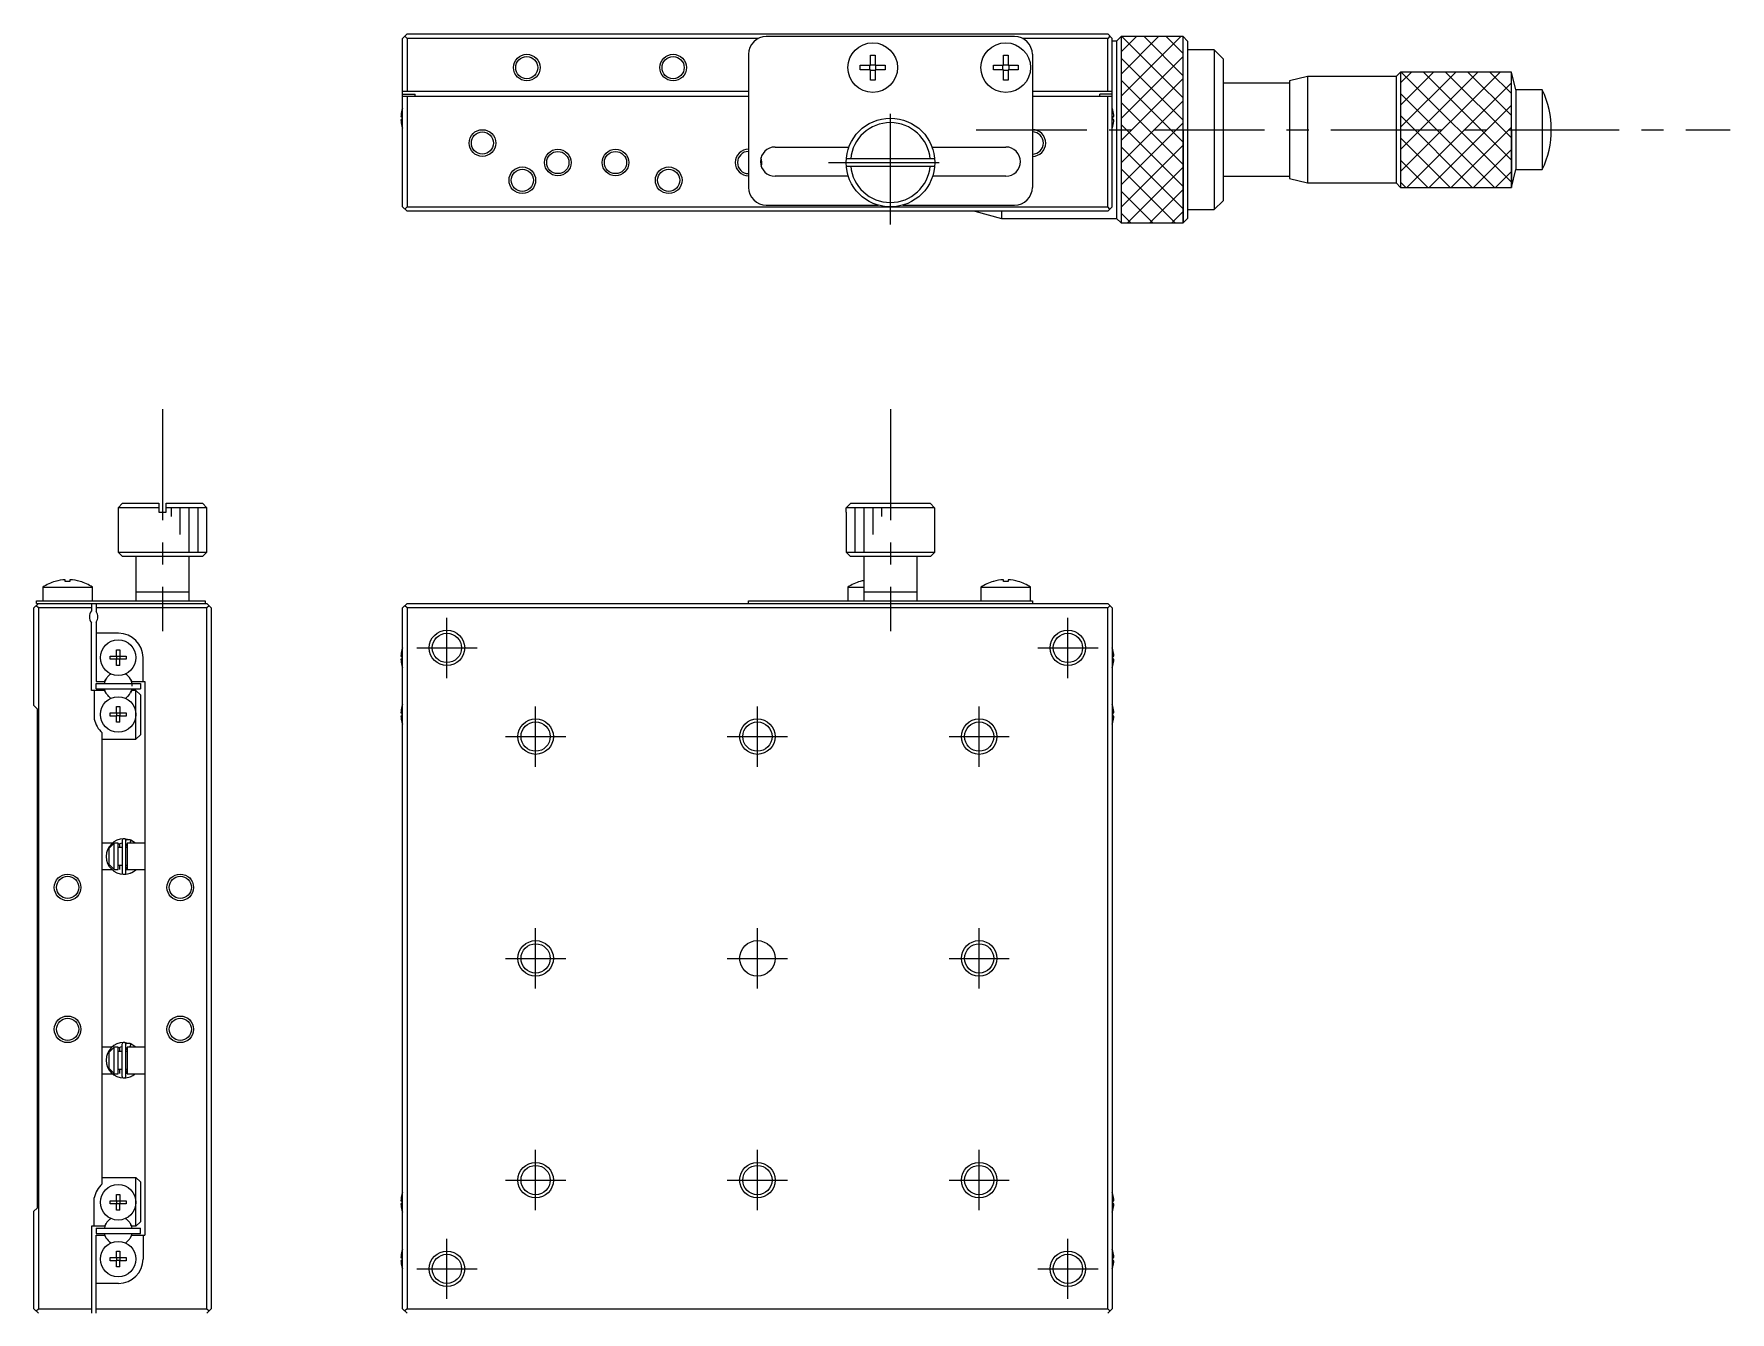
# Model space of a CAD drawing. Extents: x -27 to 392, y 5 to 259.
# Drawn here: x 20.8 to 212, y 114.9 to 259 of the extents above; entities that cross this region are included whole.
import ezdxf

# ---------------------------------------------------------------- set-up
doc = ezdxf.new("R2010")
doc.units = 0
doc.header["$LTSCALE"] = 10
doc.linetypes.add('CENTER', pattern=[2, 1.25, -0.25, 0.25, -0.25])
doc.layers.get('0').update_dxf_attribs({"linetype": 'CONTINUOUS'})
doc.layers.add('CENTER', color=1, linetype='CENTER')

msp = doc.modelspace()

# ---------------------------------------------------------------- linework, layer by layer
at = {"color": 7, "linetype": 'CONTINUOUS'}
for p, q in [((62.344509, 258.510307), (62.844509, 259.010307)), ((62.344509, 239.510307), (62.344509, 258.510307)), ((62.844509, 258.510307), (62.594509, 258.760307)), ((62.844509, 259.010307), (141.844509, 259.010307)), ((62.844509, 258.510307), (62.844509, 252.510307)), ((102.472729, 258.510307), (62.844509, 258.510307)), ((131.344509, 258.710307), (103.344509, 258.710307)), ((141.844509, 258.510307), (132.216289, 258.510307)), ((141.844509, 259.010307), (142.344509, 258.510307)), ((142.094509, 258.760307), (141.844509, 258.510307)), ((141.844509, 252.510307), (141.844509, 258.510307)), ((142.344509, 239.510307), (142.344509, 258.510307)), ((142.844509, 258.210307), (142.344509, 258.210307)), ((143.344509, 258.710307), (142.844509, 258.210307)), ((142.844509, 258.210307), (142.844509, 238.210307)), ((143.344509, 258.710307), (143.344509, 248.115213)), ((150.344509, 258.710307), (143.344509, 258.710307)), ((143.344509, 258.710307), (143.344509, 237.710307)), ((150.844509, 258.210307), (150.344509, 258.710307)), ((150.344509, 237.710307), (150.344509, 258.710307)), ((150.844509, 258.210307), (150.844509, 238.210307)), ((101.344509, 256.710307), (101.344509, 241.710307)), ((115.084509, 256.609446), (115.604509, 256.609446)), ((115.084509, 255.470307), (115.084509, 256.609446)), ((115.604509, 256.609446), (115.604509, 255.470307)), ((130.084509, 256.609446), (130.604509, 256.609446)), ((130.084509, 255.470307), (130.084509, 256.609446)), ((130.604509, 256.609446), (130.604509, 255.470307)), ((133.344509, 256.710307), (133.344509, 241.710307)), ((153.844509, 257.210307), (150.844509, 257.210307)), ((154.844509, 256.210307), (153.844509, 257.210307)), ((153.844509, 257.210307), (153.844509, 239.210307)), ((113.94537, 254.950307), (113.94537, 255.470307)), ((113.94537, 255.470307), (115.084509, 255.470307)), ((115.084509, 254.950307), (113.94537, 254.950307)), ((115.015067, 254.950307), (115.015067, 255.470307)), ((115.084509, 255.539749), (115.604509, 255.539749)), ((115.084509, 253.811168), (115.084509, 254.950307)), ((115.604509, 254.880866), (115.084509, 254.880866)), ((115.604509, 255.470307), (116.743648, 255.470307)), ((115.604509, 254.950307), (115.604509, 253.811168)), ((116.743648, 254.950307), (115.604509, 254.950307)), ((115.673951, 255.470307), (115.673951, 254.950307)), ((116.743648, 255.470307), (116.743648, 254.950307)), ((128.94537, 254.950307), (128.94537, 255.470307)), ((128.94537, 255.470307), (130.084509, 255.470307)), ((130.084509, 254.950307), (128.94537, 254.950307)), ((130.015067, 254.950307), (130.015067, 255.470307)), ((130.084509, 255.539749), (130.604509, 255.539749)), ((130.084509, 253.811168), (130.084509, 254.950307)), ((130.604509, 254.880866), (130.084509, 254.880866)), ((130.604509, 255.470307), (131.743648, 255.470307)), ((130.604509, 254.950307), (130.604509, 253.811168)), ((131.743648, 254.950307), (130.604509, 254.950307)), ((130.673951, 255.470307), (130.673951, 254.950307)), ((131.743648, 255.470307), (131.743648, 254.950307)), ((154.844509, 256.210307), (154.844509, 240.210307)), ((174.844509, 254.710307), (174.344509, 254.210307)), ((174.844509, 254.710307), (174.844509, 248.15144)), ((187.344509, 254.710307), (174.844509, 254.710307)), ((174.844509, 254.710307), (174.844509, 241.710307)), ((187.844509, 252.710307), (187.344509, 254.710307)), ((187.344509, 241.710307), (187.344509, 254.710307)), ((101.344509, 252.510307), (62.344509, 252.510307)), ((115.604509, 253.811168), (115.084509, 253.811168)), ((130.604509, 253.811168), (130.084509, 253.811168)), ((142.344509, 252.510307), (133.344509, 252.510307)), ((162.344509, 253.460307), (154.844509, 253.460307)), ((164.344509, 254.210307), (162.344509, 253.710307)), ((162.344509, 253.710307), (162.344509, 242.710307)), ((174.344509, 254.210307), (164.344509, 254.210307)), ((164.344509, 254.210307), (164.344509, 242.210307)), ((174.344509, 254.210307), (174.344509, 242.210307)), ((190.831342, 252.710307), (187.844509, 252.710307)), ((187.844509, 252.710307), (187.844509, 243.710307)), ((190.831342, 252.710307), (190.831342, 243.710307)), ((62.344509, 252.210307), (63.744509, 252.210307)), ((62.344509, 252.010307), (101.344509, 252.010307)), ((62.844509, 252.010307), (62.844509, 239.510307)), ((63.744509, 252.010307), (63.744509, 252.210307)), ((133.344509, 252.010307), (142.344509, 252.010307)), ((142.344509, 252.210307), (140.944509, 252.210307)), ((140.944509, 252.010307), (140.944509, 252.210307)), ((141.844509, 239.510307), (141.844509, 252.010307)), ((62.15465, 249.690307), (62.274987, 249.690307)), ((62.274987, 249.330307), (62.15465, 249.330307)), ((62.270365, 250.398923), (62.274987, 250.396669)), ((62.274987, 248.623946), (62.270365, 248.621691)), ((62.274987, 249.690307), (62.274987, 249.330307)), ((142.414031, 250.396669), (142.418653, 250.398923)), ((142.414031, 249.690307), (142.534368, 249.690307)), ((142.414031, 249.330307), (142.414031, 249.690307)), ((142.534368, 249.330307), (142.414031, 249.330307)), ((142.418653, 248.621691), (142.414031, 248.623946)), ((150.344509, 248.115213), (150.344509, 237.710307)), ((187.344509, 248.15144), (187.344509, 241.710307)), ((104.344509, 246.260307), (112.660761, 246.260307)), ((122.328483, 244.910307), (112.360535, 244.910307)), ((122.028258, 246.260307), (130.344509, 246.260307)), ((112.590826, 242.960307), (104.344509, 242.960307)), ((112.360535, 244.110307), (122.328483, 244.110307)), ((130.344509, 242.960307), (122.098192, 242.960307)), ((154.844509, 242.960307), (162.344509, 242.960307)), ((187.344509, 241.710307), (187.844509, 243.710307)), ((187.844509, 243.710307), (190.831342, 243.710307)), ((162.344509, 242.710307), (164.344509, 242.210307)), ((164.344509, 242.210307), (174.344509, 242.210307)), ((174.344509, 242.210307), (174.844509, 241.710307)), ((174.844509, 241.710307), (187.344509, 241.710307)), ((62.844509, 239.010307), (62.344509, 239.510307)), ((62.844509, 239.510307), (62.594509, 239.260307)), ((62.844509, 239.510307), (141.844509, 239.510307)), ((103.344509, 239.710307), (115.944509, 239.710307)), ((118.744509, 239.710307), (131.344509, 239.710307)), ((142.094509, 239.260307), (141.844509, 239.510307)), ((142.344509, 239.510307), (141.844509, 239.010307)), ((150.844509, 239.210307), (153.844509, 239.210307)), ((153.844509, 239.210307), (154.844509, 240.210307)), ((141.844509, 239.010307), (62.844509, 239.010307)), ((126.844509, 239.010307), (129.844509, 238.210307)), ((129.844509, 239.010307), (129.844509, 238.210307)), ((129.844509, 238.210307), (142.844509, 238.210307)), ((142.844509, 238.210307), (143.344509, 237.710307)), ((143.344509, 237.710307), (150.344509, 237.710307)), ((150.344509, 237.710307), (150.844509, 238.210307)), ((30.782764, 206.093482), (30.282764, 205.593482)), ((34.882764, 205.593482), (30.282764, 205.593482)), ((30.282764, 205.593482), (30.282764, 200.593482)), ((30.782764, 206.093482), (34.882764, 206.093482)), ((34.882764, 206.093482), (34.882764, 205.093482)), ((34.882764, 205.093482), (35.682764, 205.093482)), ((35.682764, 206.093482), (39.782764, 206.093482)), ((35.682764, 205.093482), (35.682764, 206.093482)), ((40.282764, 205.593482), (35.682764, 205.593482)), ((40.282764, 205.593482), (39.782764, 206.093482)), ((40.282764, 200.593482), (40.282764, 205.593482)), ((112.344509, 205.093482), (112.360535, 205.093482)), ((112.344509, 205.093482), (112.344509, 200.593482)), ((112.360535, 205.593482), (112.862322, 206.093482)), ((112.360535, 205.093482), (112.360535, 205.593482)), ((122.328483, 205.593482), (112.360535, 205.593482)), ((112.862322, 206.093482), (121.826696, 206.093482)), ((121.826696, 206.093482), (122.328483, 205.593482)), ((122.328483, 205.593482), (122.328483, 205.093482)), ((122.328483, 205.093482), (122.344509, 205.093482)), ((122.344509, 200.593482), (122.344509, 205.093482)), ((30.282764, 200.593482), (30.782764, 200.093482)), ((30.282764, 200.593482), (40.282764, 200.593482)), ((39.782764, 200.093482), (30.782764, 200.093482)), ((32.282764, 200.093482), (32.282764, 195.093482)), ((38.282764, 195.093482), (38.282764, 200.093482)), ((39.782764, 200.093482), (40.282764, 200.593482)), ((112.344509, 200.593482), (122.344509, 200.593482)), ((112.344509, 200.593482), (112.844509, 200.093482)), ((121.844509, 200.093482), (112.844509, 200.093482)), ((114.344509, 200.093482), (114.344509, 195.093482)), ((120.344509, 195.093482), (120.344509, 200.093482)), ((121.844509, 200.093482), (122.344509, 200.593482)), ((23.183625, 197.286687), (23.180616, 197.292855)), ((24.322764, 197.286687), (24.322764, 197.479944)), ((24.842764, 197.286687), (24.322764, 197.286687)), ((24.842764, 197.479944), (24.842764, 197.286687)), ((25.984912, 197.292855), (25.981903, 197.286687)), ((113.94537, 197.286687), (113.942361, 197.292855)), ((128.94537, 197.286687), (128.942361, 197.292855)), ((130.084509, 197.286687), (130.084509, 197.479944)), ((130.604509, 197.286687), (130.084509, 197.286687)), ((130.604509, 197.479944), (130.604509, 197.286687)), ((131.746657, 197.292855), (131.743648, 197.286687)), ((21.082764, 194.793482), (21.082764, 195.093482)), ((21.082764, 195.093482), (40.082764, 195.093482)), ((21.782764, 196.635945), (27.382764, 196.635945)), ((21.782764, 196.635945), (21.782764, 195.093482)), ((27.382764, 195.093482), (27.382764, 196.635945)), ((38.282764, 196.093482), (32.282764, 196.093482)), ((40.082764, 195.093482), (40.082764, 194.793482)), ((101.344509, 194.793482), (101.344509, 195.093482)), ((101.344509, 195.093482), (133.344509, 195.093482)), ((112.544509, 196.635945), (114.344509, 196.635945)), ((112.544509, 196.635945), (112.544509, 195.093482)), ((120.344509, 196.093482), (114.344509, 196.093482)), ((127.544509, 196.635945), (133.144509, 196.635945)), ((127.544509, 196.635945), (127.544509, 195.093482)), ((133.144509, 195.093482), (133.144509, 196.635945)), ((133.344509, 195.093482), (133.344509, 194.793482)), ((21.282764, 194.793482), (20.782764, 194.293482)), ((20.782764, 183.293482), (20.782764, 194.293482)), ((21.282764, 194.293482), (21.032764, 194.543482)), ((21.082764, 194.793482), (40.282764, 194.793482)), ((21.282764, 194.293482), (21.282764, 115.293482)), ((27.282764, 194.293482), (21.282764, 194.293482)), ((27.282764, 194.793482), (27.282764, 193.95492)), ((27.782764, 194.793482), (27.782764, 193.893482)), ((40.282764, 194.293482), (27.782764, 194.293482)), ((40.782764, 194.293482), (40.282764, 194.793482)), ((40.532764, 194.543482), (40.282764, 194.293482)), ((40.282764, 115.293482), (40.282764, 194.293482)), ((40.782764, 194.293482), (40.782764, 115.293482)), ((62.844509, 194.793482), (62.344509, 194.293482)), ((62.344509, 115.293482), (62.344509, 194.293482)), ((62.844509, 194.293482), (62.594509, 194.543482)), ((62.844509, 194.793482), (141.844509, 194.793482)), ((141.844509, 194.293482), (62.844509, 194.293482)), ((62.844509, 194.293482), (62.844509, 115.293482)), ((142.344509, 194.293482), (141.844509, 194.793482)), ((142.094509, 194.543482), (141.844509, 194.293482)), ((141.844509, 115.293482), (141.844509, 194.293482)), ((142.344509, 194.293482), (142.344509, 115.293482)), ((27.282764, 184.993482), (27.282764, 192.632044)), ((27.782764, 192.693482), (27.782764, 185.993482)), ((30.332764, 191.443482), (27.782764, 191.443482)), ((30.102764, 189.579843), (30.462764, 189.579843)), ((30.102764, 188.873482), (30.102764, 189.579843)), ((30.462764, 189.579843), (30.462764, 188.873482)), ((62.270365, 189.582098), (62.274987, 189.579843)), ((142.414031, 189.579843), (142.418653, 189.582098)), ((29.396402, 188.873482), (30.102764, 188.873482)), ((29.396402, 188.513482), (29.396402, 188.873482)), ((30.102764, 188.513482), (29.396402, 188.513482)), ((30.113136, 188.86311), (30.102764, 188.873482)), ((30.113136, 188.523854), (30.102764, 188.513482)), ((30.102764, 187.807121), (30.102764, 188.513482)), ((30.462764, 187.807121), (30.102764, 187.807121)), ((30.113136, 188.523854), (30.113136, 188.86311)), ((30.113136, 188.86311), (30.452392, 188.86311)), ((30.452392, 188.523854), (30.113136, 188.523854)), ((30.452392, 188.86311), (30.462764, 188.873482)), ((30.452392, 188.86311), (30.452392, 188.523854)), ((30.452392, 188.523854), (30.462764, 188.513482)), ((30.462764, 188.873482), (31.169125, 188.873482)), ((31.169125, 188.513482), (30.462764, 188.513482)), ((30.462764, 187.807121), (30.462764, 188.513482)), ((31.169125, 188.873482), (31.169125, 188.513482)), ((33.082764, 185.993482), (33.082764, 188.693482)), ((62.15465, 188.873482), (62.274987, 188.873482)), ((62.274987, 188.513482), (62.15465, 188.513482)), ((62.274987, 187.807121), (62.270365, 187.804866)), ((62.274987, 188.873482), (62.274987, 188.513482)), ((142.414031, 188.513482), (142.414031, 188.873482)), ((142.414031, 188.873482), (142.534368, 188.873482)), ((142.534368, 188.513482), (142.414031, 188.513482)), ((142.418653, 187.804866), (142.414031, 187.807121)), ((27.782764, 185.993482), (28.738352, 185.993482)), ((27.782764, 185.193482), (27.782764, 185.793482)), ((27.782764, 185.793482), (32.782764, 185.793482)), ((28.738352, 185.993482), (28.907948, 186.287232)), ((31.657579, 186.287232), (31.827176, 185.993482)), ((31.827176, 185.993482), (33.282764, 185.993482)), ((32.782764, 185.793482), (32.782764, 185.193482)), ((33.282764, 185.993482), (33.282764, 123.593482)), ((28.738352, 184.993482), (27.282764, 184.993482)), ((27.582764, 184.993482), (27.582764, 181.771467)), ((27.782764, 185.193482), (32.782764, 185.193482)), ((28.907948, 184.699732), (28.738352, 184.993482)), ((31.827176, 184.993482), (31.657579, 184.699732)), ((32.282764, 184.993482), (31.827176, 184.993482)), ((32.282764, 184.993482), (32.782764, 184.493482)), ((32.282764, 179.493482), (32.282764, 184.993482)), ((32.782764, 184.493482), (32.782764, 179.993482)), ((20.782764, 183.293482), (21.132764, 182.943482)), ((21.132764, 182.943482), (21.132764, 126.643482)), ((29.396402, 182.473482), (30.102764, 182.473482)), ((29.396402, 182.113482), (29.396402, 182.473482)), ((30.102764, 182.113482), (29.396402, 182.113482)), ((30.102764, 183.179843), (30.462764, 183.179843)), ((30.102764, 182.473482), (30.102764, 183.179843)), ((30.113136, 182.46311), (30.102764, 182.473482)), ((30.113136, 182.123854), (30.102764, 182.113482)), ((30.102764, 181.407121), (30.102764, 182.113482)), ((30.113136, 182.123854), (30.113136, 182.46311)), ((30.113136, 182.46311), (30.452392, 182.46311)), ((30.452392, 182.123854), (30.113136, 182.123854)), ((30.452392, 182.46311), (30.462764, 182.473482)), ((30.452392, 182.46311), (30.452392, 182.123854)), ((30.452392, 182.123854), (30.462764, 182.113482)), ((30.462764, 183.179843), (30.462764, 182.473482)), ((30.462764, 182.473482), (31.169125, 182.473482)), ((31.169125, 182.113482), (30.462764, 182.113482)), ((30.462764, 181.407121), (30.462764, 182.113482)), ((31.169125, 182.473482), (31.169125, 182.113482)), ((62.15465, 182.473482), (62.274987, 182.473482)), ((62.274987, 182.113482), (62.15465, 182.113482)), ((62.270365, 183.182098), (62.274987, 183.179843)), ((62.274987, 182.473482), (62.274987, 182.113482)), ((142.414031, 183.179843), (142.418653, 183.182098)), ((142.414031, 182.113482), (142.414031, 182.473482)), ((142.414031, 182.473482), (142.534368, 182.473482)), ((142.534368, 182.113482), (142.414031, 182.113482)), ((28.482764, 129.372544), (28.482764, 180.21442)), ((30.462764, 181.407121), (30.102764, 181.407121)), ((32.782764, 179.993482), (32.282764, 179.493482)), ((62.274987, 181.407121), (62.270365, 181.404866)), ((142.418653, 181.404866), (142.414031, 181.407121)), ((28.482764, 179.493482), (32.282764, 179.493482)), ((31.717542, 168.115648), (30.966138, 168.273702)), ((29.63738, 167.793482), (28.482764, 167.793482)), ((29.282764, 167.209997), (29.782764, 167.739165)), ((29.282764, 165.376967), (29.282764, 167.209997)), ((30.282764, 167.793482), (29.782764, 167.793482)), ((29.782764, 167.793482), (29.782764, 164.793482)), ((30.282726, 167.680903), (30.712446, 167.809774)), ((30.282764, 164.793482), (30.282764, 167.793482)), ((30.712498, 167.293482), (30.282764, 167.293482)), ((30.482764, 167.293482), (30.482764, 167.758029)), ((30.712498, 168.050169), (30.712498, 164.500169)), ((31.153742, 168.11902), (31.151911, 168.118242)), ((31.187043, 168.132146), (31.153742, 168.11902)), ((31.162498, 164.500169), (31.162498, 168.050169)), ((31.162498, 167.450618), (31.282756, 167.679335)), ((31.282764, 167.293482), (31.162498, 167.293482)), ((31.220946, 168.143592), (31.187043, 168.132146)), ((31.255369, 168.15333), (31.220946, 168.143592)), ((31.290226, 168.161336), (31.255369, 168.15333)), ((31.282764, 167.793482), (31.282764, 164.793482)), ((33.282764, 167.793482), (31.282764, 167.793482)), ((31.325432, 168.167591), (31.290226, 168.161336)), ((31.360903, 168.17208), (31.325432, 168.167591)), ((31.39655, 168.174792), (31.360903, 168.17208)), ((31.432287, 168.175721), (31.39655, 168.174792)), ((31.468027, 168.174863), (31.432287, 168.175721)), ((31.503682, 168.172222), (31.468027, 168.174863)), ((31.539165, 168.167802), (31.503682, 168.172222)), ((31.574389, 168.161615), (31.539165, 168.167802)), ((31.609268, 168.153674), (31.574389, 168.161615)), ((31.606019, 167.807075), (31.599132, 167.793482)), ((31.613005, 167.821307), (31.606019, 167.807075)), ((31.643717, 168.143999), (31.609268, 168.153674)), ((31.717902, 168.115501), (31.60954, 167.79347)), ((31.620048, 167.836092), (31.613005, 167.821307)), ((31.627106, 167.851339), (31.620048, 167.836092)), ((31.634136, 167.866958), (31.627106, 167.851339)), ((31.641095, 167.882852), (31.634136, 167.866958)), ((31.647941, 167.898928), (31.641095, 167.882852)), ((31.677649, 168.132614), (31.643717, 168.143999)), ((31.654633, 167.915086), (31.647941, 167.898928)), ((31.66113, 167.93123), (31.654633, 167.915086)), ((31.667394, 167.947262), (31.66113, 167.93123)), ((31.673386, 167.963085), (31.667394, 167.947262)), ((31.679069, 167.978603), (31.673386, 167.963085)), ((31.709236, 168.120277), (31.677649, 168.132614)), ((31.684411, 167.993723), (31.679069, 167.978603)), ((31.689378, 168.008353), (31.684411, 167.993723)), ((31.69394, 168.022404), (31.689378, 168.008353)), ((31.69807, 168.035792), (31.69394, 168.022404)), ((31.701742, 168.048436), (31.69807, 168.035792)), ((31.704935, 168.060258), (31.701742, 168.048436)), ((31.70763, 168.071189), (31.704935, 168.060258)), ((31.709809, 168.081161), (31.70763, 168.071189)), ((31.707804, 168.120573), (31.709946, 168.119884)), ((32.237118, 167.793651), (31.708764, 168.11935)), ((31.711461, 168.090115), (31.709809, 168.081161)), ((31.709946, 168.119884), (31.711559, 168.117943)), ((31.712574, 168.097996), (31.711461, 168.090115)), ((31.711559, 168.117943), (31.712633, 168.11476)), ((31.713142, 168.104757), (31.712574, 168.097996)), ((31.712633, 168.11476), (31.713162, 168.110356)), ((31.713162, 168.110356), (31.713142, 168.104757)), ((31.751092, 168.101069), (31.717542, 168.115648)), ((28.482764, 164.793482), (29.596145, 164.793482)), ((29.782764, 164.847799), (29.282764, 165.376967)), ((29.782764, 164.793482), (30.282764, 164.793482)), ((30.282764, 165.293482), (30.712498, 165.293482)), ((30.482764, 164.793482), (30.482764, 165.293482)), ((31.162498, 165.293482), (31.282764, 165.293482)), ((31.282719, 164.871029), (31.162498, 165.099721)), ((31.287192, 164.764207), (31.162516, 164.740551)), ((31.282764, 164.793482), (33.282764, 164.793482)), ((31.393998, 164.793108), (31.287192, 164.764207)), ((31.650649, 164.407945), (31.709236, 164.430062)), ((31.705654, 164.430125), (31.707804, 164.429766)), ((31.707804, 164.429766), (31.707486, 164.430541)), ((31.709236, 164.430062), (31.707804, 164.429766)), ((31.708979, 164.431079), (31.739235, 164.444035)), ((29.586304, 144.793482), (28.482764, 144.793482)), ((29.282764, 144.209997), (29.782764, 144.739165)), ((29.282764, 142.376967), (29.282764, 144.209997)), ((30.282764, 144.793482), (29.782764, 144.793482)), ((29.782764, 144.793482), (29.782764, 141.793482)), ((30.282713, 144.722835), (30.703218, 144.847458)), ((30.282764, 141.793482), (30.282764, 144.793482)), ((30.703269, 144.293482), (30.282764, 144.293482)), ((30.482764, 144.793482), (30.468267, 144.793482)), ((30.482764, 144.293482), (30.482764, 144.793482)), ((30.703269, 145.087853), (30.703269, 141.537853)), ((31.741864, 145.138752), (30.95691, 145.311386)), ((31.144514, 145.156703), (31.142682, 145.155925)), ((31.177815, 145.16983), (31.144514, 145.156703)), ((31.153269, 141.537853), (31.153269, 145.087853)), ((31.153269, 144.488301), (31.282733, 144.723007)), ((31.282764, 144.293482), (31.153269, 144.293482)), ((31.211718, 145.181276), (31.177815, 145.16983)), ((31.24614, 145.191013), (31.211718, 145.181276)), ((31.280997, 145.199019), (31.24614, 145.191013)), ((31.316204, 145.205274), (31.280997, 145.199019)), ((31.282764, 144.793482), (31.282764, 141.793482)), ((33.282764, 144.793482), (31.282764, 144.793482)), ((31.351674, 145.209763), (31.316204, 145.205274)), ((31.387321, 145.212476), (31.351674, 145.209763)), ((31.423058, 145.213404), (31.387321, 145.212476)), ((31.458798, 145.212547), (31.423058, 145.213404)), ((31.494453, 145.209905), (31.458798, 145.212547)), ((31.529936, 145.205486), (31.494453, 145.209905)), ((31.56516, 145.199298), (31.529936, 145.205486)), ((31.60004, 145.191358), (31.56516, 145.199298)), ((31.576391, 144.805853), (31.56936, 144.793482)), ((31.583697, 144.819305), (31.576391, 144.805853)), ((31.708673, 145.153184), (31.579856, 144.793452)), ((31.591224, 144.833737), (31.583697, 144.819305)), ((31.598915, 144.849041), (31.591224, 144.833737)), ((31.606714, 144.865103), (31.598915, 144.849041)), ((31.634488, 145.181683), (31.60004, 145.191358)), ((31.614561, 144.881803), (31.606714, 144.865103)), ((31.622398, 144.899016), (31.614561, 144.881803)), ((31.630166, 144.916613), (31.622398, 144.899016)), ((31.637808, 144.934462), (31.630166, 144.916613)), ((31.66842, 145.170297), (31.634488, 145.181683)), ((31.645266, 144.952431), (31.637808, 144.934462)), ((31.652484, 144.970384), (31.645266, 144.952431)), ((31.659408, 144.988187), (31.652484, 144.970384)), ((31.665987, 145.005708), (31.659408, 144.988187)), ((31.672171, 145.022814), (31.665987, 145.005708)), ((31.700007, 145.15796), (31.66842, 145.170297)), ((31.677915, 145.039379), (31.672171, 145.022814)), ((31.683174, 145.055278), (31.677915, 145.039379)), ((31.687911, 145.070393), (31.683174, 145.055278)), ((31.692088, 145.08461), (31.687911, 145.070393)), ((31.695676, 145.097823), (31.692088, 145.08461)), ((31.698647, 145.109933), (31.695676, 145.097823)), ((31.698576, 145.158256), (31.700925, 145.157412)), ((31.700979, 145.120849), (31.698647, 145.109933)), ((32.270741, 144.793634), (31.699535, 145.157033)), ((31.700925, 145.157412), (31.702619, 145.155019)), ((31.702655, 145.130491), (31.700979, 145.120849)), ((31.702619, 145.155019), (31.703644, 145.151096)), ((31.703662, 145.138786), (31.702655, 145.130491)), ((31.703644, 145.151096), (31.703992, 145.145671)), ((31.703992, 145.145671), (31.703662, 145.138786)), ((28.482764, 141.793482), (29.630224, 141.793482)), ((29.782764, 141.847799), (29.282764, 142.376967)), ((29.782764, 141.793482), (30.282764, 141.793482)), ((30.282764, 142.293482), (30.703269, 142.293482)), ((30.482764, 141.827585), (30.482764, 142.293482)), ((31.153269, 142.293482), (31.282764, 142.293482)), ((31.282723, 141.902705), (31.153269, 142.137405)), ((31.282777, 141.803019), (31.153288, 141.778235)), ((31.282764, 141.793482), (33.282764, 141.793482)), ((31.641421, 141.445628), (31.700007, 141.467746)), ((31.696425, 141.467808), (31.698576, 141.467449)), ((31.698576, 141.467449), (31.698257, 141.468225)), ((31.700007, 141.467746), (31.698576, 141.467449)), ((31.699751, 141.468763), (31.730006, 141.481719)), ((28.482764, 130.093482), (32.282764, 130.093482)), ((32.282764, 130.093482), (32.782764, 129.593482)), ((32.282764, 124.593482), (32.282764, 130.093482)), ((30.102764, 128.179843), (30.462764, 128.179843)), ((30.102764, 127.473482), (30.102764, 128.179843)), ((30.462764, 128.179843), (30.462764, 127.473482)), ((32.782764, 129.593482), (32.782764, 125.093482)), ((62.270365, 128.182098), (62.274987, 128.179843)), ((142.414031, 128.179843), (142.418653, 128.182098)), ((21.132764, 126.643482), (20.782764, 126.293482)), ((20.782764, 115.293482), (20.782764, 126.293482)), ((27.582764, 124.593482), (27.582764, 127.815497)), ((29.396402, 127.473482), (30.102764, 127.473482)), ((29.396402, 127.113482), (29.396402, 127.473482)), ((30.102764, 127.113482), (29.396402, 127.113482)), ((30.113136, 127.46311), (30.102764, 127.473482)), ((30.113136, 127.123854), (30.102764, 127.113482)), ((30.102764, 126.407121), (30.102764, 127.113482)), ((30.462764, 126.407121), (30.102764, 126.407121)), ((30.113136, 127.123854), (30.113136, 127.46311)), ((30.113136, 127.46311), (30.452392, 127.46311)), ((30.452392, 127.123854), (30.113136, 127.123854)), ((30.452392, 127.46311), (30.462764, 127.473482)), ((30.452392, 127.46311), (30.452392, 127.123854)), ((30.452392, 127.123854), (30.462764, 127.113482)), ((30.462764, 127.473482), (31.169125, 127.473482)), ((31.169125, 127.113482), (30.462764, 127.113482)), ((30.462764, 126.407121), (30.462764, 127.113482)), ((31.169125, 127.473482), (31.169125, 127.113482)), ((62.15465, 127.473482), (62.274987, 127.473482)), ((62.274987, 127.113482), (62.15465, 127.113482)), ((62.274987, 126.407121), (62.270365, 126.404866)), ((62.274987, 127.473482), (62.274987, 127.113482)), ((142.414031, 127.113482), (142.414031, 127.473482)), ((142.414031, 127.473482), (142.534368, 127.473482)), ((142.534368, 127.113482), (142.414031, 127.113482)), ((142.418653, 126.404866), (142.414031, 126.407121)), ((28.738352, 124.593482), (27.282764, 124.593482)), ((27.282764, 124.593482), (27.282764, 114.793482)), ((27.782764, 124.393482), (32.782764, 124.393482)), ((27.782764, 124.393482), (27.782764, 123.793482)), ((28.907948, 124.887232), (28.738352, 124.593482)), ((31.827176, 124.593482), (31.657579, 124.887232)), ((32.282764, 124.593482), (31.827176, 124.593482)), ((32.782764, 125.093482), (32.282764, 124.593482)), ((32.782764, 123.793482), (32.782764, 124.393482)), ((27.782764, 123.793482), (32.782764, 123.793482)), ((27.782764, 123.593482), (28.738352, 123.593482)), ((27.782764, 114.793482), (27.782764, 123.593482)), ((28.738352, 123.593482), (28.907948, 123.299732)), ((31.657579, 123.299732), (31.827176, 123.593482)), ((31.827176, 123.593482), (33.282764, 123.593482)), ((33.082764, 123.593482), (33.082764, 120.893482)), ((29.396402, 121.073482), (30.102764, 121.073482)), ((29.396402, 120.713482), (29.396402, 121.073482)), ((30.102764, 120.713482), (29.396402, 120.713482)), ((30.102764, 121.779843), (30.462764, 121.779843)), ((30.102764, 121.073482), (30.102764, 121.779843)), ((30.113136, 121.06311), (30.102764, 121.073482)), ((30.113136, 120.723854), (30.102764, 120.713482)), ((30.102764, 120.007121), (30.102764, 120.713482)), ((30.113136, 120.723854), (30.113136, 121.06311)), ((30.113136, 121.06311), (30.452392, 121.06311)), ((30.452392, 120.723854), (30.113136, 120.723854)), ((30.452392, 121.06311), (30.462764, 121.073482)), ((30.452392, 121.06311), (30.452392, 120.723854)), ((30.452392, 120.723854), (30.462764, 120.713482)), ((30.462764, 121.779843), (30.462764, 121.073482)), ((30.462764, 121.073482), (31.169125, 121.073482)), ((31.169125, 120.713482), (30.462764, 120.713482)), ((30.462764, 120.007121), (30.462764, 120.713482)), ((31.169125, 121.073482), (31.169125, 120.713482)), ((62.15465, 121.073482), (62.274987, 121.073482)), ((62.274987, 120.713482), (62.15465, 120.713482)), ((62.270365, 121.782098), (62.274987, 121.779843)), ((62.274987, 121.073482), (62.274987, 120.713482)), ((142.414031, 121.779843), (142.418653, 121.782098)), ((142.414031, 120.713482), (142.414031, 121.073482)), ((142.414031, 121.073482), (142.534368, 121.073482)), ((142.534368, 120.713482), (142.414031, 120.713482)), ((30.462764, 120.007121), (30.102764, 120.007121)), ((62.274987, 120.007121), (62.270365, 120.004866)), ((142.418653, 120.004866), (142.414031, 120.007121)), ((30.332764, 118.143482), (27.782764, 118.143482)), ((20.782764, 115.293482), (21.282764, 114.793482)), ((21.032764, 115.043482), (21.282764, 115.293482)), ((21.282764, 115.293482), (27.282764, 115.293482)), ((27.782764, 115.293482), (40.282764, 115.293482)), ((40.282764, 115.293482), (40.532764, 115.043482)), ((40.782764, 115.293482), (40.282764, 114.793482)), ((62.344509, 115.293482), (62.844509, 114.793482)), ((62.844509, 115.293482), (62.594509, 115.043482)), ((62.844509, 115.293482), (141.844509, 115.293482)), ((142.094509, 115.043482), (141.844509, 115.293482)), ((141.844509, 114.793482), (142.344509, 115.293482))]:
    msp.add_line(p, q, dxfattribs=at)
at = {"color": 3, "linetype": 'CONTINUOUS'}
for p, q in [((143.344509, 256.983781), (145.071035, 258.710307)), ((143.344509, 254.483781), (147.571035, 258.710307)), ((143.344509, 251.983781), (150.071035, 258.710307)), ((143.429806, 258.710307), (150.344509, 251.795604)), ((145.929806, 258.710307), (150.344509, 254.295604)), ((148.429806, 258.710307), (150.344509, 256.795604)), ((143.344509, 249.483781), (150.344509, 256.483781)), ((143.344509, 256.295604), (150.344509, 249.295604)), ((174.844509, 253.483781), (176.071035, 254.710307)), ((174.844509, 250.983781), (178.571035, 254.710307)), ((174.844509, 248.483781), (181.071035, 254.710307)), ((174.844509, 245.983781), (183.571035, 254.710307)), ((174.844509, 243.483781), (186.071035, 254.710307)), ((174.929806, 254.710307), (187.344509, 242.295604)), ((177.429806, 254.710307), (187.344509, 244.795604)), ((179.929806, 254.710307), (187.344509, 247.295604)), ((182.429806, 254.710307), (187.344509, 249.795604)), ((184.929806, 254.710307), (187.344509, 252.295604)), ((143.344509, 246.983781), (150.344509, 253.983781)), ((143.344509, 253.795604), (150.344509, 246.795604)), ((175.571035, 241.710307), (187.344509, 253.483781)), ((143.344509, 244.483781), (150.344509, 251.483781)), ((143.344509, 251.295604), (150.344509, 244.295604)), ((174.844509, 252.295604), (185.429806, 241.710307)), ((178.071035, 241.710307), (187.344509, 250.983781)), ((143.344509, 241.983781), (150.344509, 248.983781)), ((143.344509, 248.795604), (150.344509, 241.795604)), ((174.844509, 249.795604), (182.929806, 241.710307)), ((174.844509, 247.295604), (180.429806, 241.710307)), ((180.571035, 241.710307), (187.344509, 248.483781)), ((143.344509, 239.483781), (150.344509, 246.483781)), ((143.344509, 246.295604), (150.344509, 239.295604)), ((174.844509, 244.795604), (177.929806, 241.710307)), ((183.071035, 241.710307), (187.344509, 245.983781)), ((143.344509, 243.795604), (149.429806, 237.710307)), ((144.071035, 237.710307), (150.344509, 243.983781)), ((185.571035, 241.710307), (187.344509, 243.483781)), ((143.344509, 241.295604), (146.929806, 237.710307)), ((146.571035, 237.710307), (150.344509, 241.483781)), ((174.844509, 242.295604), (175.429806, 241.710307)), ((143.344509, 238.795604), (144.429806, 237.710307)), ((149.071035, 237.710307), (150.344509, 238.983781)), ((36.282764, 204.593482), (36.282764, 205.593482)), ((37.282764, 202.593482), (37.282764, 205.593482)), ((38.282764, 200.593482), (38.282764, 205.593482)), ((39.282764, 200.593482), (39.282764, 205.593482)), ((113.344509, 205.593482), (113.344509, 200.593482)), ((114.344509, 205.593482), (114.344509, 200.593482)), ((115.344509, 205.593482), (115.344509, 202.593482)), ((116.344509, 205.593482), (116.344509, 204.593482))]:
    msp.add_line(p, q, dxfattribs=at)
for centre, radius in [((76.344509, 255.210307), 1.5), ((92.844509, 255.210307), 1.5), ((71.344509, 246.710307), 1.5), ((79.844509, 244.510307), 1.5), ((86.344509, 244.510307), 1.5), ((75.844509, 242.510307), 1.5), ((92.344509, 242.510307), 1.5), ((67.344509, 189.793482), 2), ((137.344509, 189.793482), 2), ((77.344509, 179.793482), 2), ((102.344509, 179.793482), 2), ((127.344509, 179.793482), 2), ((24.582764, 162.793482), 1.5), ((37.282764, 162.793482), 1.5), ((77.344509, 154.793482), 2), ((127.344509, 154.793482), 2), ((24.582764, 146.793482), 1.5), ((37.282764, 146.793482), 1.5), ((77.344509, 129.793482), 2), ((102.344509, 129.793482), 2), ((127.344509, 129.793482), 2), ((67.344509, 119.793482), 2), ((137.344509, 119.793482), 2)]:
    msp.add_circle(centre, radius, dxfattribs=at)
at = {"color": 7, "linetype": 'CONTINUOUS'}
for centre, radius in [((76.344509, 255.210307), 1.25), ((92.844509, 255.210307), 1.25), ((115.344509, 255.210307), 2.8), ((130.344509, 255.210307), 2.8), ((117.344509, 244.510307), 5), ((71.344509, 246.710307), 1.25), ((79.844509, 244.510307), 1.25), ((86.344509, 244.510307), 1.25), ((75.844509, 242.510307), 1.25), ((92.344509, 242.510307), 1.25), ((67.344509, 189.793482), 1.65), ((137.344509, 189.793482), 1.65), ((30.282764, 188.693482), 2), ((30.282764, 182.293482), 2), ((77.344509, 179.793482), 1.65), ((102.344509, 179.793482), 1.65), ((127.344509, 179.793482), 1.65), ((24.582764, 162.793482), 1.25), ((37.282764, 162.793482), 1.25), ((77.344509, 154.793482), 1.65), ((102.344509, 154.793482), 2), ((127.344509, 154.793482), 1.65), ((24.582764, 146.793482), 1.25), ((37.282764, 146.793482), 1.25), ((77.344509, 129.793482), 1.65), ((102.344509, 129.793482), 1.65), ((127.344509, 129.793482), 1.65), ((30.282764, 127.293482), 2), ((30.282764, 120.893482), 2), ((67.344509, 119.793482), 1.65), ((137.344509, 119.793482), 1.65)]:
    msp.add_circle(centre, radius, dxfattribs=at)
for centre, radius, start, end in [((103.344509, 256.710307), 2, 90, 180), ((131.344509, 256.710307), 2, 0, 90), ((181.344509, 248.210307), 10.5, 334.623066, 25.376934), ((65.344509, 249.510307), 3.2, 159.635865, 163.877467), ((139.344509, 249.510307), 3.2, 16.122533, 20.364135), ((65.344509, 249.510307), 3.194933, 163.893288, 176.770291), ((65.344509, 249.510307), 3.194933, 183.229709, 196.106712), ((65.344509, 249.510307), 3.2, 196.122533, 200.364135), ((117.344509, 244.510307), 4.5, 5.099689, 174.900311), ((139.344509, 249.510307), 3.2, 339.635865, 343.877467), ((139.344509, 249.510307), 3.194933, 3.229709, 16.106712), ((139.344509, 249.510307), 3.194933, 343.893288, 356.770291), ((133.344509, 246.710307), 1.25, 270, 90), ((101.344509, 244.510307), 1.25, 90, 270), ((104.344509, 244.610307), 1.65, 90, 270), ((130.344509, 244.610307), 1.65, 270, 90), ((117.344509, 244.510307), 4.5, 185.099689, 354.900311), ((103.344509, 241.710307), 2, 180, 270), ((131.344509, 241.710307), 2, 270, 0), ((24.582764, 192.493482), 5, 106.285843, 124.055798), ((24.582764, 192.493482), 4.993235, 92.984767, 106.272555), ((24.582764, 192.493482), 4.993235, 73.727445, 87.015233), ((24.582764, 192.493482), 5, 55.944202, 73.714157), ((115.344509, 192.493482), 5, 106.285843, 124.055798), ((115.344509, 192.493482), 4.993235, 101.552804, 106.272555), ((130.344509, 192.493482), 5, 106.285843, 124.055798), ((130.344509, 192.493482), 4.993235, 92.984767, 106.272555), ((130.344509, 192.493482), 4.993235, 73.727445, 87.015233), ((130.344509, 192.493482), 5, 55.944202, 73.714157), ((28.032764, 193.293482), 1, 138.590378, 221.409622), ((26.982764, 193.293482), 1, 323.130102, 36.869898), ((30.332764, 188.693482), 2.75, 0, 90), ((65.344509, 188.693482), 3.194933, 163.893288, 176.770291), ((65.344509, 188.693482), 3.2, 159.635865, 163.877467), ((139.344509, 188.693482), 3.2, 16.122533, 20.364135), ((139.344509, 188.693482), 3.194933, 3.229709, 16.106712), ((65.344509, 188.693482), 3.194933, 183.229709, 196.106712), ((65.344509, 188.693482), 3.2, 196.122533, 200.364135), ((139.344509, 188.693482), 3.2, 339.635865, 343.877467), ((139.344509, 188.693482), 3.194933, 343.893288, 356.770291), ((30.282764, 185.493481), 1.5875, 149.999969, 169.10691), ((30.282764, 185.493482), 1.5875, 135, 150), ((30.397764, 185.378672), 1.75, 121.886504, 135.004406), ((30.282764, 185.493481), 1.5875, 120.433182, 134.999975), ((30.282764, 185.493481), 1.5875, 30.000031, 59.566818), ((30.167764, 185.378672), 1.75, 44.995594, 58.113496), ((30.282764, 185.493481), 1.5875, 0, 30.000031), ((30.282764, 185.493481), 1.5875, 190.893022, 210), ((30.282764, 185.493482), 1.5875, 210, 225), ((30.282764, 185.493481), 1.5875, 224.999975, 239.566737), ((30.397764, 185.608292), 1.75, 224.995594, 238.113496), ((30.282764, 185.493481), 1.5875, 300.433263, 315.000025), ((30.167764, 185.608292), 1.75, 301.886504, 315.004406), ((30.282764, 185.493481), 1.5875, 315.000026, 349.10691), ((30.282764, 182.293482), 2.75, 190.942499, 229.114807), ((65.344509, 182.293482), 3.194933, 163.893288, 176.770291), ((65.344509, 182.293482), 3.194933, 183.229709, 196.106712), ((65.344509, 182.293482), 3.2, 159.635865, 163.877467), ((139.344509, 182.293482), 3.2, 16.122533, 20.364135), ((139.344509, 182.293482), 3.194933, 3.229709, 16.106712), ((139.344509, 182.293482), 3.194933, 343.893288, 356.770291), ((65.344509, 182.293482), 3.2, 196.122533, 200.364135), ((139.344509, 182.293482), 3.2, 339.635865, 343.877467), ((30.937536, 166.275214), 1.998762, 90.738023, 269.187021), ((30.937498, 168.050169), 0.225, 0, 180), ((30.937498, 164.500169), 0.225, 180, 0), ((30.93607, 166.278936), 2.002574, 270.859394, 312.103214), ((30.928308, 143.312897), 1.998762, 90.738023, 269.187021), ((30.928269, 145.087853), 0.225, 0, 180), ((30.928269, 141.537853), 0.225, 180, 0), ((30.926674, 143.317503), 2.00346, 270.863794, 310.459737), ((30.282764, 127.293482), 2.75, 130.885193, 169.057501), ((65.344509, 127.293482), 3.194933, 163.893288, 176.770291), ((65.344509, 127.293482), 3.2, 159.635865, 163.877467), ((139.344509, 127.293482), 3.2, 16.122533, 20.364135), ((139.344509, 127.293482), 3.194933, 3.229709, 16.106712), ((65.344509, 127.293482), 3.194933, 183.229709, 196.106712), ((65.344509, 127.293482), 3.2, 196.122533, 200.364135), ((139.344509, 127.293482), 3.2, 339.635865, 343.877467), ((139.344509, 127.293482), 3.194933, 343.893288, 356.770291), ((30.282764, 124.093483), 1.5875, 135.000026, 169.106936), ((30.282764, 124.093483), 1.5875, 120.433263, 135.000025), ((30.397764, 123.978672), 1.75, 121.886504, 135.004406), ((30.282764, 124.093483), 1.5875, 44.999975, 59.566737), ((30.167764, 123.978672), 1.75, 44.995594, 58.113496), ((30.282764, 124.093482), 1.5875, 30, 45), ((30.282764, 124.093483), 1.5875, 10.89309, 30), ((30.282764, 124.093483), 1.5875, 190.89304, 210.000031), ((30.282764, 124.093483), 1.5875, 210.000031, 239.566818), ((30.397764, 124.208292), 1.75, 224.995594, 238.113496), ((30.282764, 124.093483), 1.5875, 300.433182, 314.999975), ((30.167764, 124.208292), 1.75, 301.886504, 315.004406), ((30.282764, 124.093482), 1.5875, 315, 330), ((30.282764, 124.093483), 1.5875, 330, 349.10696), ((30.332764, 120.893482), 2.75, 270, 0), ((65.344509, 120.893482), 3.194933, 163.893288, 176.770291), ((65.344509, 120.893482), 3.194933, 183.229709, 196.106712), ((65.344509, 120.893482), 3.2, 159.635865, 163.877467), ((139.344509, 120.893482), 3.2, 16.122533, 20.364135), ((139.344509, 120.893482), 3.194933, 3.229709, 16.106712), ((139.344509, 120.893482), 3.194933, 343.893288, 356.770291), ((65.344509, 120.893482), 3.2, 196.122533, 200.364135), ((139.344509, 120.893482), 3.2, 339.635865, 343.877467)]:
    msp.add_arc(centre, radius, start, end, dxfattribs=at)
at = {"color": 3, "linetype": 'CONTINUOUS'}
for centre, start, end in [((133.344509, 246.710307), 270, 90), ((101.344509, 244.510307), 90, 270), ((101.344509, 244.510307), 343.366025, 20.45228)]:
    msp.add_arc(centre, 1.5, start, end, dxfattribs=at)
at = {"layer": 'CENTER', "color": 1, "linetype": 'CENTER'}
for p, q in [((117.344509, 237.510307), (117.344509, 251.510307)), ((126.99958, 248.210307), (211.99958, 248.210307)), ((110.344509, 244.510307), (124.344509, 244.510307)), ((35.282764, 216.693482), (35.282764, 191.693482)), ((117.344509, 216.693482), (117.344509, 191.693482)), ((67.344509, 186.393482), (67.344509, 193.193482)), ((137.344509, 186.393482), (137.344509, 193.193482)), ((63.944509, 189.793482), (70.744509, 189.793482)), ((133.944509, 189.793482), (140.744509, 189.793482)), ((77.344509, 176.393482), (77.344509, 183.193482)), ((102.344509, 176.393482), (102.344509, 183.193482)), ((127.344509, 176.393482), (127.344509, 183.193482)), ((73.944509, 179.793482), (80.744509, 179.793482)), ((98.944509, 179.793482), (105.744509, 179.793482)), ((123.944509, 179.793482), (130.744509, 179.793482)), ((77.344509, 151.393482), (77.344509, 158.193482)), ((102.344509, 151.393482), (102.344509, 158.193482)), ((127.344509, 151.393482), (127.344509, 158.193482)), ((73.944509, 154.793482), (80.744509, 154.793482)), ((98.944509, 154.793482), (105.744509, 154.793482)), ((123.944509, 154.793482), (130.744509, 154.793482)), ((77.344509, 126.393482), (77.344509, 133.193482)), ((102.344509, 126.393482), (102.344509, 133.193482)), ((127.344509, 126.393482), (127.344509, 133.193482)), ((73.944509, 129.793482), (80.744509, 129.793482)), ((98.944509, 129.793482), (105.744509, 129.793482)), ((123.944509, 129.793482), (130.744509, 129.793482)), ((67.344509, 116.393482), (67.344509, 123.193482)), ((137.344509, 116.393482), (137.344509, 123.193482)), ((63.944509, 119.793482), (70.744509, 119.793482)), ((133.944509, 119.793482), (140.744509, 119.793482))]:
    msp.add_line(p, q, dxfattribs=at)

doc.saveas('drawing.dxf')
